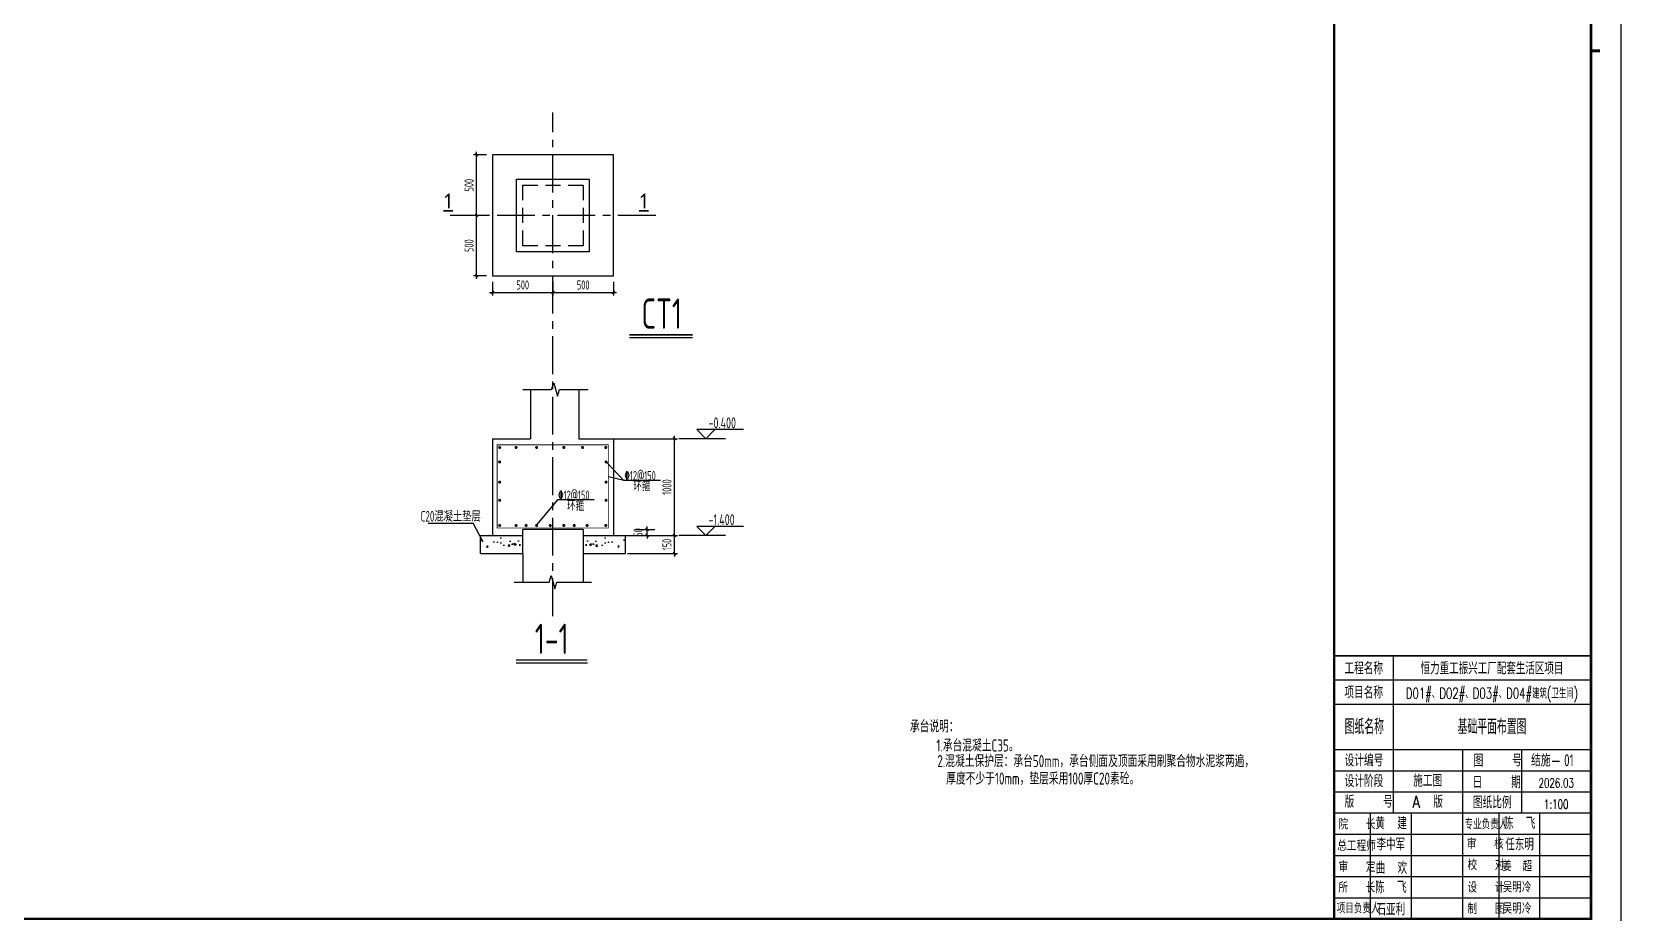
# Model space of a CAD drawing. Header units: millimetres. Extents: x -200227 to -56397, y -1079909 to -961109.
# Drawn here: x -147708 to -95127, y -1019321 to -990177 of the extents above; entities that cross this region are included whole.
import ezdxf
from ezdxf.enums import TextEntityAlignment as Align

# ---------------------------------------------------------------- set-up
doc = ezdxf.new("R2010")
doc.units = ezdxf.units.MM
doc.header["$LTSCALE"] = 1000
doc.linetypes.add('CENTER', pattern=[2, 1.25, -0.25, 0.25, -0.25])
doc.linetypes.add('DASHED', pattern=[0.75, 0.5, -0.25])
for name, color, linetype in [('AXIS', 3, 'Continuous'), ('AXIS_DE', 253, 'CENTER'), ('PILE', 150, 'DASHED'), ('PIPE-循环', 5, 'Continuous'), ('THICK', 6, 'Continuous'), ('THIN', 7, 'Continuous'), ('图框线', 7, 'Continuous'), ('图签字体', 3, 'Continuous'), ('文字', 255, 'Continuous'), ('轮廓线', 5, 'Continuous'), ('钢筋', 1, 'Continuous')]:
    doc.layers.add(name, color=color, linetype=linetype)
doc.layers.add('通用_尺寸标注', color=3, linetype='Continuous', lineweight=18)
doc.styles.add('_TCH_DIM', font='SIMPLEX', dxfattribs={"bigfont": 'GBCBIG'})
doc.styles.add('CJHZ', font='GBXWXT.shx', dxfattribs={"width": 0.7, "bigfont": 'GBHZFS.shx'})
doc.styles.add('DIM_FONT', font='tssdeng2.shx', dxfattribs={"width": 0.7, "bigfont": 'tssdchn.shx'})
doc.styles.add('TSSD_Dimension', font='tssdeng.shx', dxfattribs={"width": 0.7, "bigfont": 'hztxt.shx'})
doc.styles.add('TSSD_Norm', font='tssdeng.shx', dxfattribs={"bigfont": 'hztxt.shx'})
doc.styles.add('TSSD_Rein', font='tssdeng.shx', dxfattribs={"width": 0.7, "bigfont": 'hztxt.shx'})
doc.styles.add('zhf9002', font='romans.shx', dxfattribs={"width": 0.8, "bigfont": 'hztxt.shx'})
doc.dimstyles.new('DIMN$0', dxfattribs={"dimtxt": 262, "dimasz": 100, "dimexe": 50, "dimexo": 50, "dimgap": 100, "dimtad": 1, "dimdec": 0, "dimzin": 0, "dimdsep": 46, "dimtxsty": 'CJHZ', "dimblk": 'ARCHTICK', "dimcen": 0.09, "dimdle": 100, "dimclre": 3, "dimclrt": 3, "dimazin": 2, "dimtfac": 1, "dimtdec": 0, "dimtix": 1, "dimtmove": 2, "dimatfit": 3, "dimldrblk": 'ARCHTICK', "dimfxl": 1, "dimtolj": 1, "dimtzin": 0, "dimarcsym": 0})
doc.dimstyles.new('TSSD_25_100', dxfattribs={"dimtxt": 300, "dimasz": 100, "dimexe": 100, "dimexo": 200, "dimgap": 100, "dimtad": 1, "dimdec": 0, "dimlfac": 0.25, "dimzin": 0, "dimdsep": 46, "dimtxsty": 'TSSD_Dimension', "dimblk": 'ARCHTICK', "dimblk1": 'ARCHTICK', "dimblk2": 'ARCHTICK', "dimcen": 0, "dimdle": 100, "dimclrt": 7, "dimadec": 0, "dimazin": 0, "dimtfac": 1, "dimtdec": 0, "dimtix": 1, "dimtmove": 2, "dimatfit": 3, "dimfxl": 1, "dimtolj": 1, "dimtzin": 0, "dimarcsym": 0})

# ---------------------------------------------------------------- blocks, each defined once
blk = doc.blocks.new('恒力重工外协人员配套宿舍项目图签')
at = {"const_width": 100}
blk.add_lwpolyline([(0, 28700), (300, 28700)], dxfattribs=at)
at = {"layer": '图框线'}
for p, q in [((-6550, 8700), (-6550, 3500)), ((-8500, 7900), (0, 7900)), ((-8500, 7100), (0, 7100)), ((-8500, 5600), (0, 5600)), ((-4250, 5600), (-4250, 0)), ((-2300, 5600), (-2300, 3500)), ((-8500, 4900), (0, 4900)), ((-8500, 4200), (0, 4200)), ((-7300, 3500), (-7300, 0)), ((-5950, 3500), (-5950, 0)), ((-3050, 3500), (-3050, 0)), ((-1700, 3500), (-1700, 0)), ((-8500, 2800), (0, 2800)), ((-8500, 2100), (0, 2100)), ((-8500, 1400), (0, 1400)), ((-8500, 700), (0, 700))]:
    blk.add_line(p, q, dxfattribs=at)
at = {"layer": '图框线', "const_width": 50}
for points in [[(-8500, 8700), (0, 8700)], [(-8500, 3500), (0, 3500)]]:
    blk.add_lwpolyline(points, dxfattribs=at)
at = {"layer": '图签字体', "style": 'zhf9002'}
for s, height, width, p in [('工程名称', 400, 0.8, (-8158, 8086)), ('项目名称', 400, 0.8, (-8158, 7286)), ('图纸名称', 500, 0.65, (-8149, 6105)), ('设计编号', 400, 0.8, (-8151, 5043)), ('图    号', 400, 0.8, (-3882, 5038)), ('结施-', 400, 0.8, (-1982, 5042)), ('设计阶段', 400, 0.8, (-8151, 4359)), ('日    期', 400, 0.8, (-3916, 4317)), ('版    号', 400, 0.8, (-8152, 3677)), ('图纸比例', 400, 0.8, (-3906, 3652)), ('院   长', 350, 0.75, (-8350, 2958)), ('专业负责人', 350, 0.6, (-4184, 2960)), ('总工程师', 350, 0.7, (-8391, 2247)), ('审   核', 350, 0.75, (-4108, 2306)), ('审   定', 350, 0.75, (-8347, 1553)), ('校   对', 350, 0.75, (-4083, 1613)), ('所   长', 350, 0.75, (-8355, 866)), ('设   计', 350, 0.75, (-4083, 871)), ('项目负责人', 350, 0.6, (-8412, 181)), ('制   图', 350, 0.75, (-4083, 163))]:
    blk.add_text(s, height=height, dxfattribs=dict(at, width=width)).set_placement(p)
for s, height, width, p in [('恒力重工振兴工厂配套生活区项目', 400, 0.75, (-3275, 8086)), ('施工图', 400, 0.8, (-5400, 4373)), ('2026.03', 300, 0.7, (-1150, 4342)), ('A  版', 400, 0.8, (-5400, 3673)), ('1:100', 300, 0.7, (-1150, 3642)), ('2015', 200, 0.8, (-737, -428))]:
    blk.add_text(s, height=height, dxfattribs=dict(at, width=width)).set_placement(p, align=Align.CENTER)
at = {"layer": '图签字体', "color": 2, "style": 'zhf9002', "width": 0.75}
for s, height, p in [('黄  建', 400, (-6612, 2963)), ('陈  飞', 400, (-2362, 2963)), ('李中军', 400, (-6621, 2263)), ('任东明', 400, (-2362, 2263)), ('曲  欢', 400, (-6602, 1486)), ('姜  超', 350, (-2445, 1576)), ('陈  飞', 400, (-6621, 846)), ('吴明冷', 350, (-2445, 876)), ('石亚利', 400, (-6623, 116)), ('吴明冷', 350, (-2445, 176))]:
    blk.add_text(s, height=height, dxfattribs=at).set_placement(p, align=Align.CENTER)
blk = doc.blocks.new('图框1')
at = {"layer": '图框线'}
blk.add_lwpolyline([(444470, -85144), (528570, -85144), (528570, -25744), (444470, -25744)], close=True, dxfattribs=at)
at = {"layer": '图框线', "const_width": 80}
blk.add_lwpolyline([(446970, -84144), (527570, -84144), (527570, -26744), (446970, -26744)], close=True, dxfattribs=at)
blk.add_lwpolyline([(446970, -84144), (527570, -84144), (527570, -26744), (446970, -26744)], close=True, dxfattribs=at)
blk.add_lwpolyline([(519070, -84144), (519070, -26744)], dxfattribs=at)
blk.add_lwpolyline([(519070, -84144), (519070, -26744)], dxfattribs=at)
at = {"layer": '轮廓线'}
blk.add_blockref('恒力重工外协人员配套宿舍项目图签', (527570, -84144), dxfattribs=at)
blk = doc.blocks.new('_ArchTick')
at = {"color": 0, "const_width": 0.35}
blk.add_lwpolyline([(-0.5, -0.5), (0.5, 0.5)], dxfattribs=at)
blk = doc.blocks.new('*D208')
at = {"layer": 'AXIS', "color": 0, "lineweight": -2}
for p, q in [((-130466, -998448), (-130466, -998898)), ((-128466, -998448), (-128466, -998898)), ((-130566, -998798), (-128366, -998798))]:
    blk.add_line(p, q, dxfattribs=at)
at = {"layer": 'Defpoints', "color": 0}
for p in [(-130466, -998248), (-128466, -998248), (-128466, -998798)]:
    blk.add_point(p, dxfattribs=at)
at = {"layer": 'AXIS', "color": 0, "lineweight": -2, "xscale": 100, "yscale": 100, "zscale": 100, "rotation": 180}
blk.add_blockref('_ArchTick', (-130466, -998798), dxfattribs=at)
at = {"layer": 'AXIS', "color": 0, "lineweight": -2, "xscale": 100, "yscale": 100, "zscale": 100}
blk.add_blockref('_ArchTick', (-128466, -998798), dxfattribs=at)
at = {"layer": 'AXIS', "color": 7, "insert": (-129466, -998548), "char_height": 300, "attachment_point": 5, "style": 'TSSD_Dimension'}
blk.add_mtext('\\A1;500', dxfattribs=at)
blk = doc.blocks.new('*D209')
at = {"layer": 'AXIS', "color": 0, "lineweight": -2}
for p, q in [((-132666, -994248), (-133091, -994248)), ((-132991, -996348), (-132991, -994148)), ((-132666, -996248), (-133091, -996248))]:
    blk.add_line(p, q, dxfattribs=at)
at = {"layer": 'Defpoints', "color": 0}
for p in [(-132991, -994248), (-132466, -994248), (-132466, -996248)]:
    blk.add_point(p, dxfattribs=at)
at = {"layer": 'AXIS', "color": 0, "lineweight": -2, "xscale": 100, "yscale": 100, "zscale": 100}
for p, rotation in [((-132991, -994248), 90), ((-132991, -996248), 270)]:
    blk.add_blockref('_ArchTick', p, dxfattribs=dict(at, rotation=rotation))
at = {"layer": 'AXIS', "color": 7, "insert": (-133241, -995248), "char_height": 300, "attachment_point": 5, "rotation": 90, "style": 'TSSD_Dimension'}
blk.add_mtext('\\A1;500', dxfattribs=at)
blk = doc.blocks.new('*D210')
at = {"layer": 'AXIS', "color": 0, "lineweight": -2}
for p, q in [((-132666, -996248), (-133091, -996248)), ((-132991, -998348), (-132991, -996148)), ((-132666, -998248), (-133091, -998248))]:
    blk.add_line(p, q, dxfattribs=at)
at = {"layer": 'Defpoints', "color": 0}
for p in [(-132991, -996248), (-132466, -996248), (-132466, -998248)]:
    blk.add_point(p, dxfattribs=at)
at = {"layer": 'AXIS', "color": 0, "lineweight": -2, "xscale": 100, "yscale": 100, "zscale": 100}
for p, rotation in [((-132991, -996248), 90), ((-132991, -998248), 270)]:
    blk.add_blockref('_ArchTick', p, dxfattribs=dict(at, rotation=rotation))
at = {"layer": 'AXIS', "color": 7, "insert": (-133241, -997248), "char_height": 300, "attachment_point": 5, "rotation": 90, "style": 'TSSD_Dimension'}
blk.add_mtext('\\A1;500', dxfattribs=at)
blk = doc.blocks.new('*D211')
at = {"layer": 'AXIS', "color": 0, "lineweight": -2}
for p, q in [((-132466, -998448), (-132466, -998898)), ((-130466, -998448), (-130466, -998898)), ((-132566, -998798), (-130366, -998798))]:
    blk.add_line(p, q, dxfattribs=at)
at = {"layer": 'Defpoints', "color": 0}
for p in [(-132466, -998248), (-130466, -998248), (-130466, -998798)]:
    blk.add_point(p, dxfattribs=at)
at = {"layer": 'AXIS', "color": 0, "lineweight": -2, "xscale": 100, "yscale": 100, "zscale": 100, "rotation": 180}
blk.add_blockref('_ArchTick', (-132466, -998798), dxfattribs=at)
at = {"layer": 'AXIS', "color": 0, "lineweight": -2, "xscale": 100, "yscale": 100, "zscale": 100}
blk.add_blockref('_ArchTick', (-130466, -998798), dxfattribs=at)
at = {"layer": 'AXIS', "color": 7, "insert": (-131466, -998548), "char_height": 300, "attachment_point": 5, "style": 'TSSD_Dimension'}
blk.add_mtext('\\A1;500', dxfattribs=at)
blk = doc.blocks.new('*D205')
at = {"layer": 'Defpoints', "color": 0}
for p in [(-128200, -1006831), (-126447, -1006831), (-128200, -1007431)]:
    blk.add_point(p, dxfattribs=at)
at = {"layer": '通用_尺寸标注', "color": 0, "lineweight": -2}
for p, q in [((-128000, -1006831), (-126347, -1006831)), ((-126447, -1006831), (-126447, -1006731)), ((-126447, -1007431), (-126447, -1006831)), ((-128000, -1007431), (-126347, -1007431)), ((-126447, -1007431), (-126447, -1007531))]:
    blk.add_line(p, q, dxfattribs=at)
at = {"layer": '通用_尺寸标注', "color": 0, "lineweight": -2, "xscale": 100, "yscale": 100, "zscale": 100}
for p, rotation in [((-126447, -1006831), 270), ((-126447, -1007431), 90)]:
    blk.add_blockref('_ArchTick', p, dxfattribs=dict(at, rotation=rotation))
at = {"layer": '通用_尺寸标注', "color": 7, "insert": (-126697, -1007131), "char_height": 300, "attachment_point": 5, "rotation": 90, "style": 'TSSD_Dimension'}
blk.add_mtext('\\A1;150', dxfattribs=at)
blk = doc.blocks.new('*D206')
at = {"layer": 'Defpoints', "color": 0}
for p in [(-129070, -1003631), (-126447, -1003631), (-128846, -1006831)]:
    blk.add_point(p, dxfattribs=at)
at = {"layer": '通用_尺寸标注', "color": 0, "lineweight": -2}
for p, q in [((-128870, -1003631), (-126347, -1003631)), ((-126447, -1006931), (-126447, -1003531)), ((-128646, -1006831), (-126347, -1006831))]:
    blk.add_line(p, q, dxfattribs=at)
at = {"layer": '通用_尺寸标注', "color": 0, "lineweight": -2, "xscale": 100, "yscale": 100, "zscale": 100}
for p, rotation in [((-126447, -1003631), 90), ((-126447, -1006831), 270)]:
    blk.add_blockref('_ArchTick', p, dxfattribs=dict(at, rotation=rotation))
at = {"layer": '通用_尺寸标注', "color": 7, "insert": (-126697, -1005231), "char_height": 300, "attachment_point": 5, "rotation": 90, "style": 'TSSD_Dimension'}
blk.add_mtext('\\A1;1000', dxfattribs=at)
blk = doc.blocks.new('*D207')
at = {"layer": 'AXIS', "color": 0, "lineweight": -2}
for p, q in [((-127752, -1006631), (-127102, -1006631)), ((-127752, -1006831), (-127102, -1006831)), ((-127352, -1006631), (-127352, -1006531)), ((-127352, -1006831), (-127352, -1006631)), ((-127352, -1006831), (-127352, -1006931))]:
    blk.add_line(p, q, dxfattribs=at)
at = {"layer": 'Defpoints', "color": 0}
for p in [(-128052, -1006631), (-128052, -1006831), (-127352, -1006631)]:
    blk.add_point(p, dxfattribs=at)
at = {"layer": 'AXIS', "color": 0, "lineweight": -2, "xscale": 100, "yscale": 100, "zscale": 100}
for p, rotation in [((-127352, -1006631), 270), ((-127352, -1006831), 90)]:
    blk.add_blockref('_ArchTick', p, dxfattribs=dict(at, rotation=rotation))
at = {"layer": 'AXIS', "color": 7, "insert": (-127652, -1006731), "char_height": 300, "attachment_point": 5, "rotation": 90, "style": 'DIM_FONT'}
blk.add_mtext('\\A1;50', dxfattribs=at)

msp = doc.modelspace()

# ---------------------------------------------------------------- hatches: boundary and pattern name
at = {"ltscale": 0.03}
h = msp.add_hatch(dxfattribs=at)
h.set_pattern_fill('AN33C', color=256, scale=1000, style=0)
h.set_pattern_definition([(130, (6005484.36, -276342), (-717.26018, -62.752135), [75, -825]), (185, (6005484.36, -276342), (138.75133, 752.19213), [60, -660]), (79.5486, (6005424.6, -276347.26), (-578.50938, 689.43954), [63.74019, -701.14211]), (133.8158, (6005484.4, -276142), (-1067.24105, -165.51901), [112.5, -1237.5]), (83.3644, (6005395.4, -276155.8), (-934.6627, 974.11787), [95.61029, -1051.713]), (188.8158, (6005484.4, -276142), (-934.66195, 974.1186), [90, -990]), (159, (6005384.36, -276192), (-596.90705, -402.61889), [75, -825]), (214, (6005384.36, -276192), (-243.31533, 725.150045), [60, -660]), (108.5486, (6005334.6, -276225.6), (-840.22263, 322.5305), [63.74019, -701.14211]), (142.5, (6005484.36, -276342.03), (-12.159855, 332.893854), [0, -652, 0, -670, 0, -662.5]), (172.5, (6005484.36, -276342.03), (-263.069537, 394.411712), [0, -382, 0, -637, 0, -252.5]), (212.5, (6005707.36, -276342.03), (-533.822436, -22.554872), [0, -250, 0, -780, 0, -1035]), (222.5, (6005807.36, -276342.03), (-583.18617, 100.104982), [0, -325, 0, -518, 0, -735])])
h.paths.add_polyline_path([(-131466.5, -1007230.8), (-131466.5, -1006830.8), (-132866.5, -1006830.8), (-132866.5, -1007230.8)])
h = msp.add_hatch(dxfattribs=at)
h.set_pattern_fill('AN33C', color=256, scale=1000, style=0)
h.set_pattern_definition([(50, (-6266417.27, -276342), (717.26018, -62.752135), [75, -825]), (355, (-6266417.3, -276342), (-138.75133, 752.19213), [60, -660]), (100.4514, (-6266357.5, -276347.26), (578.50938, 689.43954), [63.74019, -701.14211]), (46.1842, (-6266417.3, -276142), (1067.24105, -165.51901), [112.5, -1237.5]), (96.6356, (-6266328.3, -276155.8), (934.6627, 974.11787), [95.61029, -1051.713]), (351.1842, (-6266417.3, -276142), (934.66195, 974.1186), [90, -990]), (21, (-6266317.27, -276192), (596.90705, -402.61889), [75, -825]), (326, (-6266317.3, -276192), (243.31533, 725.150045), [60, -660]), (71.4514, (-6266267.5, -276225.6), (840.22263, 322.5305), [63.74019, -701.14211]), (37.5, (-6266417.27, -276342.03), (12.159855, 332.893854), [0, -652, 0, -670, 0, -662.5]), (7.5, (-6266417.27, -276342.03), (263.069537, 394.411712), [0, -382, 0, -637, 0, -252.5]), (327.5, (-6266640.27, -276342.03), (533.822436, -22.554872), [0, -250, 0, -780, 0, -1035]), (317.5, (-6266740.27, -276342.03), (583.18617, 100.104982), [0, -325, 0, -518, 0, -735])])
h.paths.add_polyline_path([(-128066.5, -1006830.8), (-129466.5, -1006830.8), (-129466.5, -1007230.8), (-128066.5, -1007230.8)])

# ---------------------------------------------------------------- linework, layer by layer
for p, q in [((-131209.3, -1002005), (-131209.3, -1003630.8)), ((-129609.3, -1002005), (-129609.3, -1003630.8)), ((-132466.5, -1003630.8), (-132466.5, -1006830.8)), ((-132466.5, -1003630.8), (-131209.3, -1003630.8)), ((-129609.3, -1003630.8), (-128466.5, -1003630.8)), ((-128466.5, -1003630.8), (-128466.5, -1006830.8)), ((-128119.9, -1005008.6), (-128710.8, -1004400.1)), ((-126911.5, -1005008.6), (-128119.9, -1005008.6)), ((-130311.6, -1005654.3), (-131006.9, -1006475.2)), ((-129103.2, -1005654.3), (-130311.6, -1005654.3)), ((-134599.7, -1006423.6), (-133101.6, -1006423.6)), ((-132776.2, -1007052.4), (-133101.6, -1006423.6)), ((-132866.5, -1006830.8), (-131466.5, -1006830.8)), ((-132866.5, -1007430.8), (-132866.5, -1006830.8)), ((-129466.5, -1006630.8), (-131466.5, -1006630.8)), ((-131466.5, -1007430.8), (-131466.5, -1006630.8)), ((-129466.5, -1006630.8), (-129466.5, -1007430.8)), ((-129466.5, -1006830.8), (-128066.5, -1006830.8)), ((-128066.5, -1007430.8), (-128066.5, -1006830.8)), ((-132866.5, -1007430.8), (-131466.5, -1007430.8)), ((-131466.5, -1007430.8), (-131466.5, -1008374.7)), ((-129466.5, -1007430.8), (-128066.5, -1007430.8)), ((-129466.5, -1007430.8), (-129466.5, -1008374.7))]:
    msp.add_line(p, q)
at = {"color": 7}
msp.add_lwpolyline([(-132466.5, -998248.4), (-128466.5, -998248.4), (-128466.5, -994248.4), (-132466.5, -994248.4)], close=True, dxfattribs=at)
msp.add_lwpolyline([(-131669.1, -995048.4), (-129269.1, -995048.4), (-129269.1, -997448.4), (-131669.1, -997448.4)], close=True)
at = {"color": 7, "const_width": 50}
for points in [[(-125847, -1000196), (-127935.1, -1000196)], [(-129326, -1010949.9), (-131687.6, -1010949.9)]]:
    msp.add_lwpolyline(points, dxfattribs=at)
at = {"color": 7}
for points in [[(-125847, -1000296), (-127935.1, -1000296)], [(-129326, -1011049.9), (-131687.6, -1011049.9)]]:
    msp.add_lwpolyline(points, dxfattribs=at)
at = {"flags": 128}
msp.add_lwpolyline([(-131461.6, -1002005), (-130511.6, -1002005), (-130441.6, -1001785), (-130321.6, -1002225), (-130251.6, -1002005), (-129301.6, -1002005)], dxfattribs=at)
at = {"color": 1, "const_width": 30}
msp.add_lwpolyline([(-128633.8, -1004757.3), (-128633.8, -1003832), (-132314.2, -1003832), (-132314.2, -1006582.6), (-128633.8, -1006582.6), (-128633.8, -1004751.6)], dxfattribs=at)
at = {"layer": 'AXIS_DE'}
for p, q in [((-130466.5, -1009495.2), (-130466.5, -992848.4)), ((-127066.5, -996248.4), (-133866.5, -996248.4))]:
    msp.add_line(p, q, dxfattribs=at)
at = {"layer": 'PILE'}
msp.add_lwpolyline([(-131466.5, -995248.4), (-129466.5, -995248.4), (-129466.5, -997248.4), (-131466.5, -997248.4)], close=True, dxfattribs=at)
at = {"layer": 'PIPE-循环', "color": 7, "linetype": 'ByBlock'}
msp.add_line((-128119.9, -1005008.6), (-128633.8, -1004897), dxfattribs=at)
at = {"layer": 'THICK', "const_width": 50}
for points in [[(-133773.6, -996094.8), (-134097.1, -996094.8)], [(-127300.7, -996094.8), (-127624.1, -996094.8)]]:
    msp.add_lwpolyline(points, dxfattribs=at)
at = {"layer": 'THIN'}
for p, q in [((-124763.9, -1003630.8), (-126306.3, -1003630.8)), ((-124167.1, -1003330.8), (-125707.6, -1003330.8)), ((-125407.6, -1003630.8), (-125707.6, -1003330.8)), ((-125407.6, -1003630.8), (-125107.6, -1003330.8)), ((-124763.9, -1006830.8), (-126306.3, -1006830.8)), ((-124167.1, -1006530.8), (-125707.6, -1006530.8)), ((-125407.6, -1006830.8), (-125707.6, -1006530.8)), ((-125407.6, -1006830.8), (-125107.6, -1006530.8))]:
    msp.add_line(p, q, dxfattribs=at)
msp.add_lwpolyline([(-131746.5, -1008374.7), (-130596.5, -1008374.7), (-130526.5, -1008154.7), (-130406.5, -1008594.7), (-130336.5, -1008374.7), (-129186.5, -1008374.7)], dxfattribs=at)
at = {"layer": '钢筋', "color": 1, "const_width": 50}
for points in [[(-132254.8, -1003921.5, 1), (-132204.8, -1003921.5, 1)], [(-131712.7, -1003921.5, 1), (-131662.7, -1003921.5, 1)], [(-131031.9, -1003921.5, 1), (-130981.9, -1003921.5, 1)], [(-130132.1, -1003921.5, 1), (-130082.1, -1003921.5, 1)], [(-129513.8, -1003921.5, 1), (-129463.8, -1003921.5, 1)], [(-128743.6, -1003921.5, 1), (-128693.6, -1003921.5, 1)], [(-132254.8, -1004400.1, 1), (-132204.8, -1004400.1, 1)], [(-128735.8, -1004400.1, 1), (-128685.8, -1004400.1, 1)], [(-132254.8, -1005066.5, 1), (-132204.8, -1005066.5, 1)], [(-128735.8, -1005066.5, 1), (-128685.8, -1005066.5, 1)], [(-132254.8, -1005667.1, 1), (-132204.8, -1005667.1, 1)], [(-128735.8, -1005667.1, 1), (-128685.8, -1005667.1, 1)], [(-132254.8, -1006499.8, 1), (-132204.8, -1006499.8, 1)], [(-131712.7, -1006500.2, 1), (-131662.7, -1006500.2, 1)], [(-131380.8, -1006499.8, 1), (-131330.8, -1006499.8, 1)], [(-131031.9, -1006500.2, 1), (-130981.9, -1006500.2, 1)], [(-130579.9, -1006499.8, 1), (-130529.9, -1006499.8, 1)], [(-130132.1, -1006500.2, 1), (-130082.1, -1006500.2, 1)], [(-129787.7, -1006499.8, 1), (-129737.7, -1006499.8, 1)], [(-129362.5, -1006499.8, 1), (-129312.5, -1006499.8, 1)], [(-128743.6, -1006499.8, 1), (-128693.6, -1006499.8, 1)]]:
    msp.add_lwpolyline(points, format="xyb", close=True, dxfattribs=at)

# ---------------------------------------------------------------- block references
msp.add_blockref('图框1', (-623697, -935364.8))

# ---------------------------------------------------------------- texts
at = {"color": 7, "style": 'TSSD_Dimension', "width": 0.7}
for s, p in [('CT1', (-126867.7, -999996)), ('1-1', (-130506.8, -1010749.9))]:
    msp.add_text(s, height=1000, dxfattribs=at).set_placement(p, align=Align.CENTER)
for s, height, style, width, p in [('%%13212@150', 300, 'TSSD_Dimension', 0.7, (-128102.7, -1005001.6)), ('%%13212@150', 300, 'TSSD_Dimension', 0.7, (-130294.4, -1005647.3)), ('环箍', 300, 'TSSD_Dimension', 0.7, (-127807.9, -1005362.9)), ('环箍', 300, 'TSSD_Dimension', 0.7, (-129999.6, -1006008.6)), ('C20混凝土垫层', 350, 'TSSD_Rein', 0.65, (-134841.9, -1006371.5)), ('2.混凝土保护层：承台50mm，承台侧面及顶面采用刷聚合物水泥浆两遍，', 400, 'TSSD_Rein', 0.7, (-117750.6, -1014491)), ('厚度不少于10mm，垫层采用100厚C20素砼。', 400, 'TSSD_Rein', 0.7, (-117456.4, -1015068.4))]:
    msp.add_text(s, height=height, dxfattribs=dict(style=style, width=width)).set_placement(p)
at = {"style": 'TSSD_Rein', "width": 0.7}
for s, p in [('承台说明：', (-118657.9, -1013141.2)), ('1.承台混凝土C35。', (-117781.6, -1013775.5))]:
    msp.add_text(s, height=400, dxfattribs=at).set_placement(p, align=Align.MIDDLE_LEFT)
at = {"layer": 'THICK', "style": 'TSSD_Norm'}
for p in [(-133935.4, -996022.4), (-127462.4, -996022.4)]:
    msp.add_text('1', height=500, dxfattribs=at).set_placement(p, align=Align.CENTER)
at = {"layer": '图签字体', "style": '_TCH_DIM', "width": 0.7}
msp.add_text('D01#、D02#、D03#、D04#建筑(卫生间)', height=350, dxfattribs=at).set_placement((-99402.5, -1012223.3), align=Align.CENTER)
at = {"layer": '图签字体', "color": 2, "style": 'zhf9002', "width": 0.65}
msp.add_text('基础平面布置图', height=500, dxfattribs=at).set_placement((-99402.5, -1013403.5), align=Align.CENTER)
at = {"layer": '图签字体', "color": 6, "style": 'TSSD_Dimension', "width": 0.7}
msp.add_text('01', height=400, dxfattribs=at).set_placement((-97017.4, -1014464))
at = {"layer": '文字', "color": 7, "style": 'TSSD_Dimension', "width": 0.7}
for s, p in [('-0.400', (-125319.8, -1003286.9)), ('-1.400', (-125319.8, -1006486.9))]:
    msp.add_text(s, height=360, dxfattribs=at).set_placement(p)

# ---------------------------------------------------------------- dimensions: what is measured, and where the dimension line sits
at = {"layer": 'AXIS', "color": 3}
for base, p1, p2, picture, middle in [((-132991.3, -994248.4), (-132466.5, -996248.4), (-132466.5, -994248.4), '*D209', (-133241.3, -995248.4)), ((-132991.3, -996248.4), (-132466.5, -998248.4), (-132466.5, -996248.4), '*D210', (-133241.3, -997248.4))]:
    dim = msp.add_linear_dim(base=base, p1=p1, p2=p2, angle=90, dimstyle='TSSD_25_100', dxfattribs=at)
    dim.commit()
    dim.dimension.update_dxf_attribs({"geometry": picture, "text_midpoint": middle})
for base, p1, p2, picture, middle in [((-130466.5, -998797.9), (-132466.5, -998248.4), (-130466.5, -998248.4), '*D211', (-131466.5, -998547.9)), ((-128466.5, -998797.9), (-130466.5, -998248.4), (-128466.5, -998248.4), '*D208', (-129466.5, -998547.9))]:
    dim = msp.add_linear_dim(base=base, p1=p1, p2=p2, dimstyle='TSSD_25_100', dxfattribs=at)
    dim.commit()
    dim.dimension.update_dxf_attribs({"geometry": picture, "text_midpoint": middle})
dim = msp.add_linear_dim(base=(-127351.9, -1006630.8), p1=(-128051.9, -1006830.8), p2=(-128051.9, -1006630.8), angle=90, dimstyle='DIMN$0', override={"dimtxt": 300, "dimexe": 250, "dimexo": 300, "dimgap": 150, "dimlfac": 0.25, "dimtxsty": 'DIM_FONT', "dimdle": 0, "dimclre": 0, "dimclrt": 7}, dxfattribs=at)
dim.commit()
dim.dimension.update_dxf_attribs({"geometry": '*D207', "text_midpoint": (-127651.9, -1006730.8)})
at = {"layer": '通用_尺寸标注', "color": 3}
dim = msp.add_linear_dim(base=(-126446.7, -1003630.8), p1=(-128846.1, -1006830.8), p2=(-129069.8, -1003630.8), angle=90, text='1000', dimstyle='TSSD_25_100', dxfattribs=at)
dim.commit()
dim.dimension.update_dxf_attribs({"geometry": '*D206', "text_midpoint": (-126696.7, -1005230.8)})
dim = msp.add_linear_dim(base=(-126446.7, -1006830.8), p1=(-128200, -1007430.8), p2=(-128200, -1006830.8), angle=90, dimstyle='TSSD_25_100', dxfattribs=at)
dim.commit()
dim.dimension.update_dxf_attribs({"geometry": '*D205', "text_midpoint": (-126696.7, -1007130.8)})

doc.saveas('drawing.dxf')
